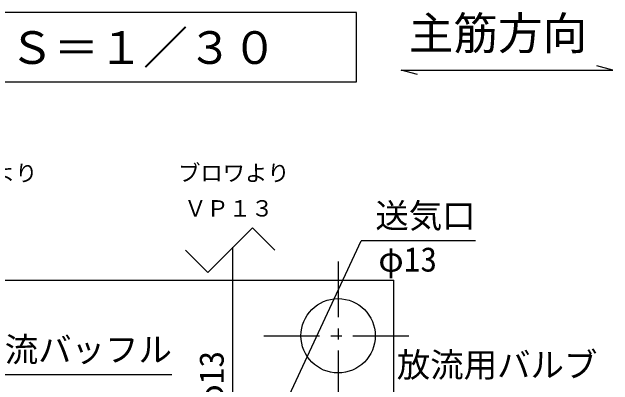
# Model space of a CAD drawing. Units: millimetres, scale not verified. Extents: x -23960 to 8910, y -6308 to 6308.
# Drawn here: x -4561 to -2944, y 1500 to 2504 of the extents above; entities that cross this region are included whole.
import ezdxf
from ezdxf.enums import TextEntityAlignment as Align

# ---------------------------------------------------------------- set-up
doc = ezdxf.new("R2010")
doc.units = ezdxf.units.MM
doc.header["$LTSCALE"] = 30
doc.linetypes.add('CHAIN1', pattern=[8, 5, -1, 1, -1])
for name, color, linetype, lineweight in [('0-1_空気管', 3, 'Continuous', 25), ('0-4_機器', 2, 'Continuous', 25), ('0-D_07', 7, 'Continuous', 25), ('0-E_1-3_A-PIPE', 3, 'Continuous', 25)]:
    doc.layers.add(name, color=color, linetype=linetype, lineweight=lineweight)
doc.styles.add('ＭＳ ゴシック', font='')
doc.styles.get('ＭＳ ゴシック').set_extended_font_data('MS Gothic')

msp = doc.modelspace()

# ---------------------------------------------------------------- linework, layer by layer
at = {"layer": '0-1_空気管'}
for p in [(-3959.73, 1161.6), (-3313.38, 1888.24)]:
    msp.add_line(p, (-3621.27, 1888.24), dxfattribs=at)
msp.add_lwpolyline([(-4131.06, 1527.74), (-4694.96, 1527.74), (-4483.77, 1050.04)], dxfattribs=at)
at = {"layer": '0-4_機器', "linetype": 'CHAIN1'}
for p, q in [((-3683.6, 1832.64), (-3683.6, 1432.64)), ((-3883.6, 1632.64), (-3483.6, 1632.64))]:
    msp.add_line(p, q, dxfattribs=at)
at = {"layer": '0-4_機器'}
msp.add_line((-3533.6, -57.36), (-3533.6, 1782.64), dxfattribs=at)
at = {"layer": '0-4_機器', "color": 3}
msp.add_lwpolyline([(-3633.77, 2316.55), (-3633.77, 2502.86), (-5663.1, 2502.86), (-5663.1, 2316.55)], close=True, dxfattribs=at)
at = {"layer": '0-4_機器'}
msp.add_lwpolyline([(-5863.58, -57.36), (-5863.58, 1782.64), (-3533.6, 1782.64)], dxfattribs=at)
msp.add_circle((-3683.6, 1632.64), 100, dxfattribs=at)
at = {"layer": '0-D_07'}
for p, q in [((-3914.17, 1923.26), (-4034.17, 1803.26)), ((-3854.17, 1863.26), (-3914.17, 1923.26)), ((-4034.17, 1803.26), (-4094.17, 1863.26))]:
    msp.add_line(p, q, dxfattribs=at)
at = {"layer": '0-D_07', "color": 6}
msp.add_line((-3966.58, 1169.56), (-3966.58, 1870.84), dxfattribs=at)
at = {"layer": '0-E_1-3_A-PIPE'}
msp.add_lwpolyline([(-3470.18, 2336.26), (-3513.65, 2347.9), (-2943.65, 2347.9), (-2987.12, 2359.55)], dxfattribs=at)

# ---------------------------------------------------------------- texts
at = {"layer": '0-1_空気管', "color": 4, "style": 'ＭＳ ゴシック'}
for s, height, p in [('リン除去装置より', 43.99, (-4973.02, 2035.4)), ('ブロワより', 43.99, (-4114.23, 2035.85)), ('ＶＰ１３', 43.99, (-4097.85, 1940.55)), ('送気口', 65.98, (-3583.39, 1903.24)), ('φ13', 65.98, (-3575.25, 1785.61)), ('移流バッフル', 65.98, (-4671.06, 1542.74)), ('放流用バルブ', 65.98, (-3525.62, 1501.63))]:
    msp.add_text(s, height=height, dxfattribs=at).set_placement(p, align=Align.BOTTOM_LEFT)
msp.add_text('φ13', height=65.98, rotation=90, dxfattribs=at).set_placement((-3971.74, 1433.88), align=Align.BOTTOM_LEFT)
at = {"layer": '0-4_機器', "color": 4, "style": 'ＭＳ ゴシック'}
msp.add_text('Ｓ＝１／３０', height=87.98, dxfattribs=at).set_placement((-4568.3, 2338.25), align=Align.BOTTOM_LEFT)
at = {"layer": '0-E_1-3_A-PIPE', "color": 4, "style": 'ＭＳ ゴシック'}
msp.add_text('主筋方向', height=87.98, dxfattribs=at).set_placement((-3493.19, 2376.72), align=Align.BOTTOM_LEFT)

doc.saveas('drawing.dxf')
